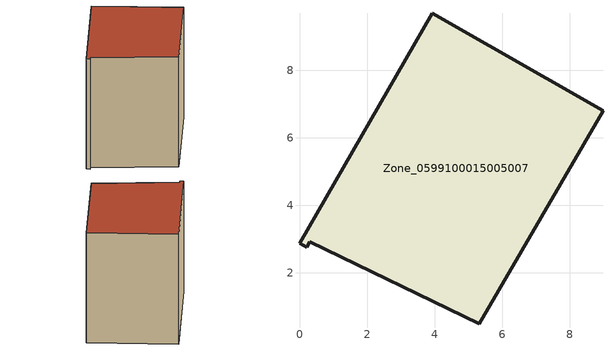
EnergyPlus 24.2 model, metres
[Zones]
Zone_0599100015005007
 floor ground (C_G): 0,2.88 3.93,9.68 8.98,6.79 5.32,0.49 0.3,2.92 0.21,2.75 z0.82
 wall outside (C_F): 0.3,2.92 5.32,0.49 8.98,6.79 3.93,9.68 0,2.88 0.21,2.75 0.3,2.92 z0.82:8.48
 roof outside (C_R): 0.21,2.75 0.3,2.92 5.32,0.49 8.98,6.79 3.93,9.68 0,2.88 z8.48
[BUILDING]
Pand.0599100015005007: North Axis=0; Terrain=City; Loads Convergence Tolerance Value=0.04; Temperature Convergence Tolerance Value=0.4; Solar Distribution=FullExterior; Maximum Number of Warmup Days=25; Minimum Number of Warmup Days=1
[Site:Location]
Rotterdam.The.Hague.AP_ZH_NLD Design_Conditions: Latitude=51.96; Longitude=4.45; Time Zone=1; Elevation=-4.5
[SITE:GROUNDTEMPERATURE:BUILDINGSURFACE]
18, 18, 18, 18, 18, 18, 18, 18, 18, 18, 18, 18
[MATERIAL] Thermal Absorptance=0.9; Solar Absorptance=0.7; Visible Absorptance=0.7
Name | Roughness | Thickness | Conductivity | Density | Specific Heat
G.TI.1946-1964 | MediumSmooth | 0.15 | 1 | 540 | 1210
F.TI.1946-1964 | Rough | 0.3 | 0.857143 | 1920 | 840
R.TI.1946-1964 | MediumRough | 0.2 | 0.277778 | 1500 | 1000
[CONSTRUCTION]
C_G: G.TI.1946-1964
C_F: F.TI.1946-1964
C_R: R.TI.1946-1964
[ZONE]
Zone_0599100015005007: Type=1; Multiplier=1; Ceiling Height=Autocalculate; Volume=Autocalculate; Floor Area=autocalculate; Part of Total Floor Area=Yes
[ZONEINFILTRATION:DESIGNFLOWRATE]
Infil_Zone_0599100015005007: Zone or ZoneList or Space or SpaceList=Zone_0599100015005007; Schedule=AlwaysOn; Design Flow Rate Calculation Method=Flow/Area; Flow Rate per Floor Area=0.003; Constant Term Coefficient=1; Temperature Term Coefficient=0; Velocity Term Coefficient=0; Velocity Squared Term Coefficient=0
[HVACTEMPLATE:ZONE:IDEALLOADSAIRSYSTEM]
Zone_0599100015005007: Maximum Heating Supply Air Temperature=50; Minimum Cooling Supply Air Temperature=13; Maximum Heating Supply Air Humidity Ratio=0.0156; Minimum Cooling Supply Air Humidity Ratio=0.0077; Heating Limit=NoLimit; Cooling Limit=NoLimit; Dehumidification Control Type=ConstantSensibleHeatRatio; Cooling Sensible Heat Ratio=0.7; Dehumidification Setpoint=60; Humidification Control Type=None; Humidification Setpoint=30; Outdoor Air Method=None; Outdoor Air Flow Rate per Person=0.00944; Outdoor Air Flow Rate per Zone Floor Area=0; Outdoor Air Flow Rate per Zone=0; Demand Controlled Ventilation Type=None; Outdoor Air Economizer Type=NoEconomizer; Heat Recovery Type=None; Sensible Heat Recovery Effectiveness=0.7; Latent Heat Recovery Effectiveness=0.65
[ZONECONTROL:THERMOSTAT]
ThermostatControl_Zone_0599100015005007: Zone or ZoneList=Zone_0599100015005007; Control Type Schedule=DualSetpointControlType; Control 1=Thermostat_Zone_0599100015005007; Temperature Difference Between Cutout And Setpoint=0
[THERMOSTATSETPOINT:DUALSETPOINT]
Thermostat_Zone_0599100015005007: Heating Setpoint Temperature Schedule=HeatingSetpoint_Zone_0599100015005007; Cooling Setpoint Temperature Schedule=CoolingSetpoint_Zone_0599100015005007
[SCHEDULE:COMPACT]
HeatingSetpoint_Zone_0599100015005007: Through: 12/31, For: AllDays, Until: 24:00, 21
CoolingSetpoint_Zone_0599100015005007: Through: 12/31, For: AllDays, Until: 24:00, 24
DualSetpointControlType: Through: 12/31, For: AllDays, Until: 24:00, 4
AlwaysOn: Through: 12/31, For: AllDays, Until: 24:00, 1
